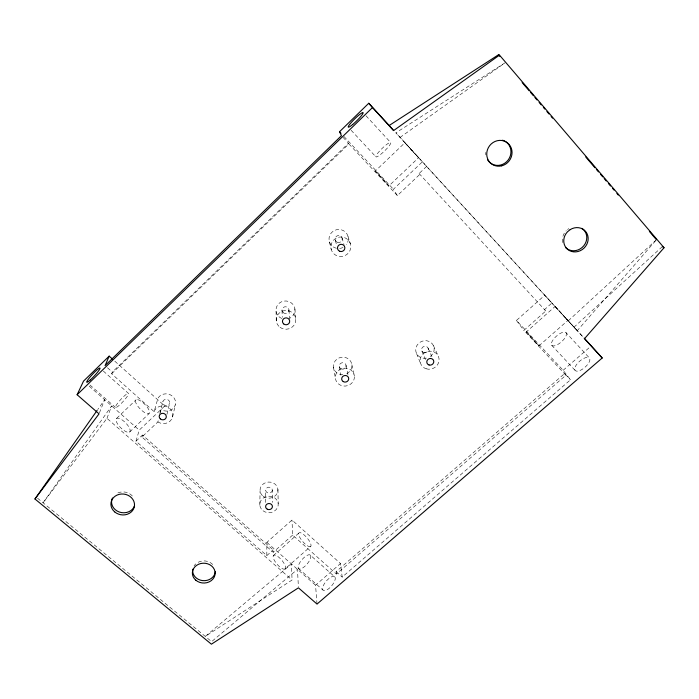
<?xml version="1.0" encoding="UTF-8"?>
<svg xmlns="http://www.w3.org/2000/svg" width="699" height="699" viewBox="0 0 699 699"><rect width="100%" height="100%" fill="white"/><g stroke="black" fill="none" stroke-linecap="round" stroke-linejoin="round"><path stroke-width="0.52" stroke-dasharray="3.5 2.62" d="M114.819 361.191L164.728 405.997L139.215 430.13L135.973 441.2L266.817 555.6L266.852 542.372L291.981 520.03L340.5 563.534L342.195 577.086L570.498 379.793L563.167 370.287L516.439 320.448L544.818 295.223L551.878 303.069L544.556 309.561L545.788 310.985L523.866 330.391L565.919 375.214L336.368 574.045L292.645 535.085L291.981 520.03M265.637 502.476L265.707 490.148M259.827 505.211L260.063 490.864M172.574 417.067L175.335 404.738M166.939 414.402L169.586 403.323A3.451 3.172 10.1 0 0 165.252 399.417A3.451 3.172 10.1 0 0 163.863 404.73A3.451 3.172 10.1 0 0 169.586 403.323M159.791 413.721L162.876 401.663M292.645 535.085L273.239 552.262L141.923 437.006L157.895 421.916L158.428 419.837M160.281 412.567L161.076 409.457L161.792 409.946A9.393 8.615 10.1 0 0 174.479 406.783A9.393 8.615 10.1 0 0 170.661 394.987A9.393 8.615 10.1 0 0 157.974 398.15L154.13 411.667L111.639 373.799L112.338 372.086L348.504 143.19L342.161 136.427M141.923 437.006L142.474 435.049L273.213 549.93L273.239 552.262M106.964 418.343L111.648 405.883L43.102 502.791L106.964 418.343L292.068 580.021L205.27 636.405L291.431 563.988L292.068 580.021M99.441 412.856L104.667 399.741L97.729 409.544M154.13 411.667L154.689 410.322A9.672 8.834 9.7 0 1 167.751 407.063A9.672 8.834 9.7 0 1 171.692 419.155A9.672 8.834 9.7 0 1 158.629 422.414L157.895 421.916M526.286 331.929L538.938 345.865L526.364 331.876L555.067 306.477L557.557 309.168M505.185 62.709L395.887 132.836L577.225 330.723L655.741 240.552M111.639 373.799L348.888 143.924L348.504 143.19M116.654 418.343L136.078 399.776M404.896 142.745L418.596 157.712L388.959 185.847L375.346 171.01L404.896 142.745L408.793 146.956M129.577 432.096A9.463 3.486 45.1 0 0 122.386 420.09A9.463 3.486 45.1 0 0 117.31 423.524A9.463 3.486 45.1 0 0 129.577 432.096L149.053 413.607A9.506 3.268 45.3 0 0 141.687 401.672A9.506 3.268 45.3 0 0 136.882 404.843A9.506 3.268 45.3 0 0 149.053 413.607M422.432 161.784L426.582 166.449L419.085 173.535L419.793 174.4L397.373 195.589L393.432 189.254L422.432 161.784L395.887 132.836M135.973 441.2L142.474 435.049M656.448 239.731L568.278 320.806L577.225 330.723M662.337 246.616L574.071 327.123L583.115 337.145M266.817 555.6L273.213 549.93M273.318 555.661L298.77 533.145M284.825 569.108A8.921 3.102 49.6 0 0 279.216 557.575A8.921 3.102 49.6 0 0 274.017 559.698A8.921 3.102 49.6 0 0 284.825 569.108L310.391 546.644A8.973 2.84 49.4 0 0 304.502 535.259A8.973 2.84 49.4 0 0 299.626 537.085A8.973 2.84 49.4 0 0 310.391 546.644M538.938 345.865L567.85 320.457L562.284 314.332M317.031 604.067L315.546 585.194L340.5 563.534M563.167 370.287L589.676 347.281M336.368 574.045L336.097 571.642L564.635 373.537L570.498 379.793M567.588 229.587L568.803 228.599M399.977 137.476L504.302 63.338M375.346 171.01L388.959 185.847M37.519 498.186L211.622 641.638L297.503 569.327L298.368 586.741M89.979 385L115.379 407.36M298.394 568.427L322.903 590M89.21 386.145L139.215 430.13M266.852 542.372L315.546 585.194M103.321 371.055L128.581 393.52A9.611 1.547 -47.3 0 1 119.162 405.368A9.611 1.547 -47.3 0 1 118.21 402.475A9.611 1.547 -47.3 0 1 128.581 393.52M310.531 555.338A8.973 3.364 -49.5 0 1 303.156 567.658A8.973 3.364 -49.5 0 1 299.749 562.721A8.973 3.364 -49.5 0 1 310.531 555.338L334.9 577.007A8.886 3.591 -49.8 0 1 327.779 589.379A8.886 3.591 -49.8 0 1 324.074 584.198A8.886 3.591 -49.8 0 1 334.9 577.007M107.497 367.77L112.338 372.086M336.097 571.642L342.195 577.086M418.596 157.712L414.76 153.562M348.888 143.924L397.373 195.589M567.85 320.457L565.404 317.809M343.943 136.48L393.432 189.254M351.116 130.259L375.896 156.821M551.703 345.289L575.128 370.409M366.005 115.789L390.724 142.587A10.284 1.756 -44.1 0 1 380.562 154.479A10.284 1.756 -44.1 0 1 378.666 152.085A10.284 1.756 -44.1 0 1 390.724 142.587M566.076 332.698A9.559 3.792 -41.5 0 1 557.47 344.668A9.559 3.792 -41.5 0 1 553.171 339.697A9.559 3.792 -41.5 0 1 566.076 332.698L589.44 358.028A9.463 4.037 -41.1 0 1 581.035 369.998A9.463 4.037 -41.1 0 1 576.448 364.712A9.463 4.037 -41.1 0 1 589.44 358.028M419.085 173.535L545.788 310.985M426.582 166.449L583.394 337.285M410.479 148.8L412.253 150.731M555.067 306.477L563.936 316.219M558.964 310.784L560.607 312.575M564.635 373.537L565.919 375.214M516.439 320.448L523.866 330.391M433.371 345.481L438.273 356.088M428.041 348.006L433.065 359.321M421.873 351.003L425.49 359.548M416.552 353.519L420.947 364.345M347.936 236.148L350.4 243.829A9.996 9.769 -20 0 1 338.517 256.306A9.996 9.769 -20 0 1 333.606 240.115A9.996 9.769 -20 0 1 350.4 243.829M341.986 237.695L344.022 244.598M335.354 240.334L336.411 244.318M329.412 241.88L331.3 249.735M351.885 364.764L354.358 375.931A9.568 8.956 -11.1 0 1 341.016 385.42A9.568 8.956 -11.1 0 1 339.242 369.998A9.568 8.956 -11.1 0 1 354.358 375.931M346.031 365.254L348.224 375.948M339.33 366.626L340.937 375.214M333.467 367.115L335.398 378.351M294.899 308.871L295.703 318.595M288.975 309.98L289.561 319.146M281.985 310.242L282.282 317.381M276.053 311.361L276.288 321.164M277.931 489.405L278.202 503.699M272.304 490.121A3.303 2.971 -2.4 0 1 267.341 492.708A3.303 2.971 -2.4 0 1 267.368 487.561A3.303 2.971 -2.4 0 1 272.304 490.121L272.392 502.441M336.464 248.285A9.699 9.498 -20.9 0 1 329.675 235.607A9.699 9.498 -20.9 0 1 343.506 230.67A9.699 9.498 -20.9 0 1 346.25 244.799M343.008 247.437A9.699 9.498 -20.9 0 1 338.963 248.503M281.889 318.534A9.506 9.122 -0.9 0 1 277.739 304.799A9.506 9.122 -0.9 0 1 292.645 304.082A9.506 9.122 -0.9 0 1 289.893 318.159M342.903 374.655A9.288 8.729 -11.1 0 1 334.078 362.833A9.288 8.729 -11.1 0 1 349.264 359.609A9.288 8.729 -11.1 0 1 346.049 373.991M426.451 358.089A9.323 8.711 -22.9 0 1 416.062 347.517A9.323 8.711 -22.9 0 1 430.968 342.527A9.323 8.711 -22.9 0 1 428.749 357.32M562.8 242.579A12.669 11.577 -43.6 0 1 562.695 237.372M562.94 236.323A12.669 11.577 -43.6 0 1 566.225 230.687M485.84 154.89A13.132 12.32 -54.3 0 1 485.779 152.373M194.077 565.954A11.35 9.9 1.2 0 1 195.842 563.883M198.167 562.276A11.35 9.9 1.2 0 1 213.23 565.054M117.886 492.909A11.796 10.415 8.4 0 1 133.273 497.103M263.025 510.768A9.218 8.266 -2.6 0 0 278.08 505.849A9.218 8.266 -2.6 0 0 265.926 496.666A9.218 8.266 -2.6 0 0 263.025 510.768M337.241 242.238A3.565 3.495 -20.9 0 0 342.213 238.577A3.565 3.495 -20.9 0 0 336.569 236.218A3.565 3.495 -20.9 0 0 337.241 242.238M263.182 496.299A8.965 8.073 -2.4 0 0 277.809 491.511A8.965 8.073 -2.4 0 0 265.996 482.528A8.965 8.073 -2.4 0 0 263.182 496.299M280.037 327.307A9.803 9.367 -1.4 0 0 295.712 321.042A9.803 9.367 -1.4 0 0 282.23 311.212A9.803 9.367 -1.4 0 0 280.037 327.307M283.104 312.575A3.504 3.355 -0.9 0 0 288.897 310.854A3.504 3.355 -0.9 0 0 284.449 306.905A3.504 3.355 -0.9 0 0 283.104 312.575M340.771 368.644A3.416 3.215 -11.1 0 0 346.084 366.093A3.416 3.215 -11.1 0 0 341.191 363.069A3.416 3.215 -11.1 0 0 340.771 368.644M426.207 368.784A9.594 8.93 -22.6 0 0 438.981 358.316A9.594 8.93 -22.6 0 0 423.603 353.484A9.594 8.93 -22.6 0 0 426.207 368.784M423.777 352.593A3.434 3.207 -22.9 0 0 428.304 348.801A3.434 3.207 -22.9 0 0 422.79 347.106A3.434 3.207 -22.9 0 0 423.777 352.593"/><path stroke-width="1.05" d="M112.408 359.024L109.184 356.132L105.077 365.612L341.462 135.676L339.513 131.753L368.757 103.26L390.505 126.973M584.111 338.071L602.206 357.993L317.031 604.067L298.421 587.833L211.404 644.19L34.95 498.99L97.1 410.435M34.95 498.99L99.04 413.86L77.117 394.734L83.513 381.138L109.184 356.132M499.505 55.125L393.624 130.573L389.16 125.505L498.431 54.81L499.505 55.125L664.05 247.743L584.504 338.683L602.206 357.993M77.117 394.734L372.497 107.541L368.757 103.26M662.337 246.616L664.05 247.743M339.513 131.753L340.99 133.326M372.497 107.541L393.624 130.573M498.431 54.81L499.785 56.392M522.153 82.569L529.222 90.835M530.628 92.495L533.459 95.798M534.875 97.458L536.989 99.94M539.112 102.421L541.236 104.902M543.359 107.384L544.766 109.035M546.889 111.517L549.012 113.998M551.127 116.48L552.542 118.131M585.762 157.013L594.954 167.769M596.369 169.42L598.493 171.902M600.607 174.383L602.73 176.864M604.146 178.516L606.26 180.997M608.383 183.479L610.507 185.96M612.63 188.442L614.037 190.102M616.868 193.405L618.283 195.065M649.38 231.456L656.448 239.731M581.883 228.346A12.669 11.577 -43.6 0 1 583.735 245.847A12.669 11.577 -43.6 0 1 565.823 247.778M502.564 140.193A13.132 12.32 -54.3 0 1 508.086 160.106A13.132 12.32 -54.3 0 1 487.518 159.783M215.336 571.572A11.35 9.9 1.2 0 1 202.719 580.616A11.35 9.9 1.2 0 1 192.793 569.204M134.514 505.893A11.796 10.415 8.4 0 1 119.267 512.018A11.796 10.415 8.4 0 1 112.434 498.011M570.122 229.656L567.536 231.753A12.731 11.621 -43.5 0 0 571.502 251.439A12.731 11.621 -43.5 0 0 588.156 237.913A12.731 11.621 -43.5 0 0 570.122 229.656M352.68 124.501A10.398 1.407 -44.4 0 0 363.096 112.635A10.398 1.407 -44.4 0 0 351.195 122.552A10.398 1.407 -44.4 0 0 352.68 124.501M90.311 379.924A9.707 1.232 -47 0 0 100.062 368.155A9.707 1.232 -47 0 0 89.778 377.381A9.707 1.232 -47 0 0 90.311 379.924M195.807 580.196A11.402 9.926 1.1 0 0 214.803 575.618A11.402 9.926 1.1 0 0 200.657 563.551A11.402 9.926 1.1 0 0 195.807 580.196M114.688 511.895A11.839 10.45 8.4 0 0 134.234 507.151A11.839 10.45 8.4 0 0 119.214 494.35A11.839 10.45 8.4 0 0 114.688 511.895M343.226 381.584A3.539 3.312 -11.1 0 0 348.722 378.945A3.539 3.312 -11.1 0 0 343.663 375.844A3.539 3.312 -11.1 0 0 343.226 381.584M429.055 364.983A3.547 3.303 -22.5 0 0 433.747 361.077A3.547 3.303 -22.5 0 0 428.05 359.338A3.547 3.303 -22.5 0 0 429.055 364.983M267.298 509.213A3.408 3.049 -2.6 0 0 272.427 506.548A3.408 3.049 -2.6 0 0 267.333 503.927A3.408 3.049 -2.6 0 0 267.298 509.213M283.611 323.864A3.626 3.46 -1.4 0 0 289.604 322.082A3.626 3.46 -1.4 0 0 285.009 318.019A3.626 3.46 -1.4 0 0 283.611 323.864M339.679 251.264A3.696 3.609 -19.9 0 0 344.834 247.481A3.696 3.609 -19.9 0 0 338.989 245.043A3.696 3.609 -19.9 0 0 339.679 251.264M160.307 418.884A3.574 3.259 9.6 0 0 166.222 417.425A3.574 3.259 9.6 0 0 161.731 413.415A3.574 3.259 9.6 0 0 160.307 418.884M501.664 165.838A13.185 12.372 -54.1 0 0 509.047 144.361A13.185 12.372 -54.1 0 0 487.474 149.691A13.185 12.372 -54.1 0 0 501.664 165.838"/></g></svg>
